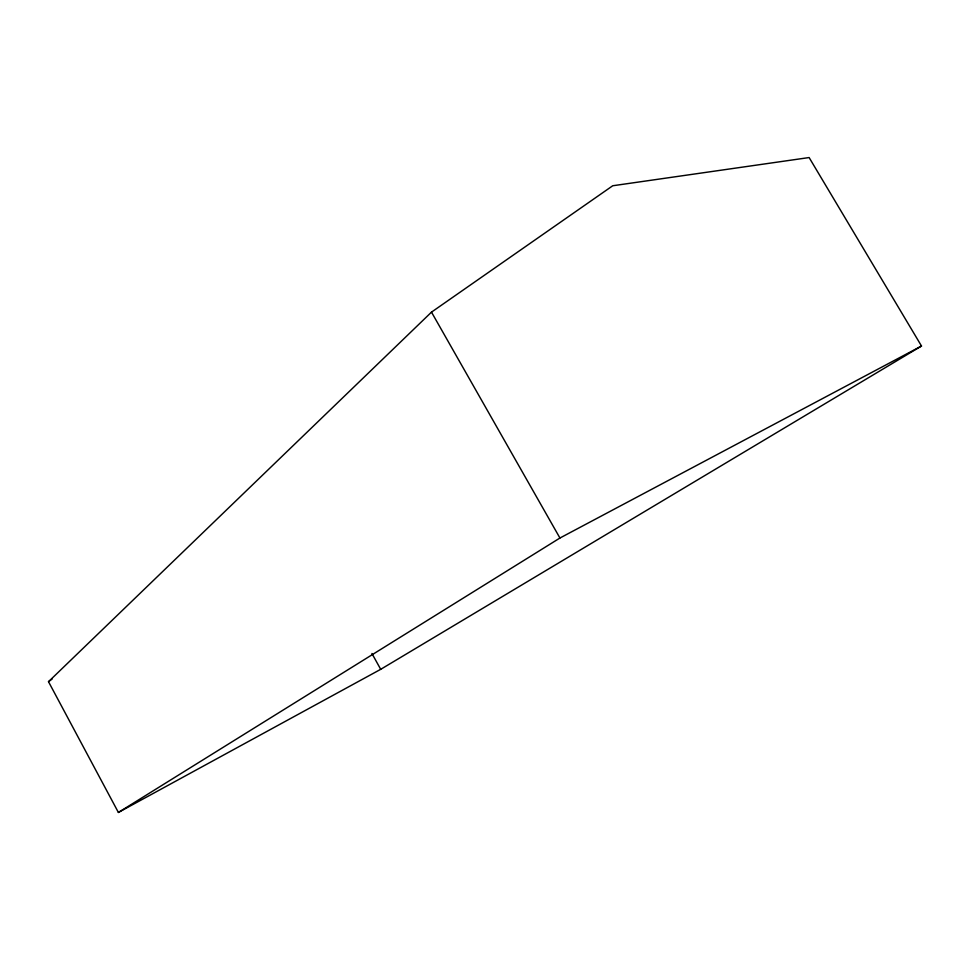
<?xml version="1.0" encoding="UTF-8"?>
<svg xmlns="http://www.w3.org/2000/svg" width="970" height="970" viewBox="0 0 970 970"><rect width="100%" height="100%" fill="white"/><g stroke="black" fill="none" stroke-linecap="round" stroke-linejoin="round"><path stroke-width="1.45" d="M48.5 681.692L431.492 312.134L612.737 185.755L809.125 157.552L921.5 346.023L380.701 669.324L118.388 812.448L48.5 681.692L52.137 679.012M118.388 812.448L559.933 538.023L921.5 346.023M431.492 312.134L559.933 538.023M371.922 653.489L380.701 669.324"/></g></svg>
